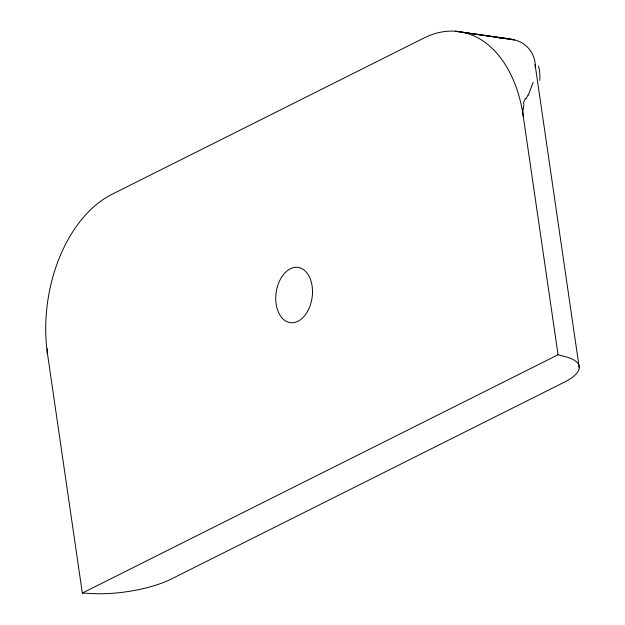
<?xml version="1.0" encoding="UTF-8"?>
<svg xmlns="http://www.w3.org/2000/svg" width="625" height="625" viewBox="0 0 625 625"><rect width="100%" height="100%" fill="white"/><g stroke="black" fill="none" stroke-linecap="round" stroke-linejoin="round"><path stroke-width="0.94" d="M523.117 108.992L523.883 104.742M533.062 82.445L529.055 93.141A84.258 53.984 25.3 0 1 528.227 95.156M525.953 98.992L528.016 95.055M82.336 593.062L558.078 354.766L566.219 356.922A63.398 19.695 -8.3 0 1 564.156 382.273L171.609 578.898A63.398 19.695 -8.3 0 1 93.641 593.633L82.336 593.062L47.367 352.961M503.844 37.977L455.461 31.25L514.211 39.883C526.812 42.516 536.031 54.5 535.195 67.375M463.633 32.469L514.211 39.883A126.789 82.5 -82 0 0 498.516 37.789M579.258 367.859L535.086 64.57M523.078 108.961A23.281 13.32 68.5 0 0 523.023 114.648L558.078 354.766M523.281 116.258A126.789 82.5 -82 0 0 424.148 37.945L111.883 194.359A126.789 82.5 -82 0 0 47.539 354.555M47.281 352.953A23.281 18.57 55.8 0 1 47.391 348.695M523.172 103.945A51.273 28.195 70.4 0 1 525.477 98.312M538.516 66.023A152.852 76.289 -24.6 0 1 539.727 80.438M307.664 311.18A27.891 18.148 -82 0 0 298.102 267.43A27.891 18.148 -82 0 0 276.578 306.492A27.891 18.148 -82 0 0 307.664 311.18"/></g></svg>
